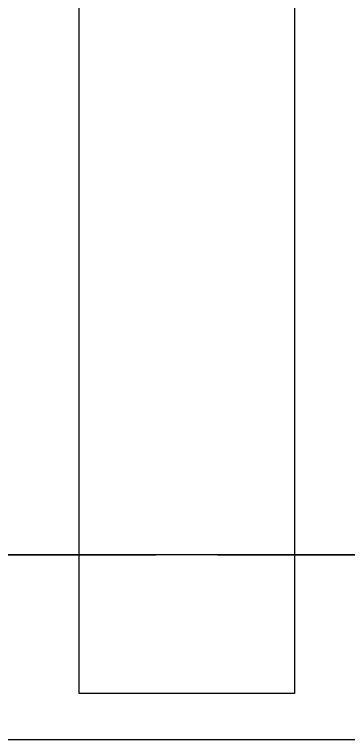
# Model space of a CAD drawing. Extents: x -3080 to 28500, y -1326 to 31609.
# Drawn here: x 2332 to 2386.3, y 26290.8 to 26408.6 of the extents above; entities that cross this region are included whole.
import ezdxf
from ezdxf.xclip import XClip

# ---------------------------------------------------------------- set-up
doc = ezdxf.new("R2010")
doc.units = 0
doc.header["$LTSCALE"] = 100
doc.header["$XCLIPFRAME"] = 2
doc.linetypes.add('188K-SM-07-F10-MECH-CR PIPE-Y2257103$0$X-S-FAB_SL ALL$0$HIDDEN', pattern=[0.4, 0.3, -0.1])
for name, color, linetype in [('0-xref', 8, 'Continuous'), ('188K-SM-07-F10-MECH-CR PIPE-Y2257103$0$X-S-FAB_SL ALL$0$ASP_1', 1, 'Continuous'), ('188K-SM-07-F10-MECH-CR PIPE-Y2257103$0$X-S-FAB_SL ALL$0$BEAM-S', 2, 'Continuous'), ('188K-SM-07-F10-MECH-CR PIPE-Y2257103$0$X-S-FAB_SL ALL$0$HID', 5, '188K-SM-07-F10-MECH-CR PIPE-Y2257103$0$X-S-FAB_SL ALL$0$HIDDEN')]:
    doc.layers.add(name, color=color, linetype=linetype)

# ---------------------------------------------------------------- blocks, each defined once
blk = doc.blocks.new('*U1541')
at = {"color": 241}
blk.add_lwpolyline([(17.5, 50), (-17.5, 50), (-17.5, 337.5), (17.5, 337.5)], close=True, dxfattribs=at)
blk = doc.blocks.new('188K-SM-07-F10-MECH-CR PIPE-Y2257103$0$X-S-FAB_SL ALL')
at = {"layer": '188K-SM-07-F10-MECH-CR PIPE-Y2257103$0$X-S-FAB_SL ALL$0$ASP_1'}
blk.add_line((-2628.521, -73043.977), (4851.479, -73043.977), dxfattribs=at)
at = {"layer": '188K-SM-07-F10-MECH-CR PIPE-Y2257103$0$X-S-FAB_SL ALL$0$HID'}
blk.add_line((-2628.521, -73013.977), (19076.479, -73013.977), dxfattribs=at)
at = {"layer": '188K-SM-07-F10-MECH-CR PIPE-Y2257103$0$X-S-FAB_SL ALL$0$BEAM-S'}
blk.add_blockref('*U1541', (-2113.521, -73086.477), dxfattribs=at)
blk = doc.blocks.new('188K-SM-07-F10-MECH-CR PIPE-Y2257103')
blk.add_line((23502.5, 26320.786), (1845, 26320.786))
ref = blk.add_blockref('188K-SM-07-F10-MECH-CR PIPE-Y2257103$0$X-S-FAB_SL ALL', (4473.521, 99334.763))
XClip(ref).set_block_clipping_path([(-7553.4648570136, -75341.9369645483), (24026.2025623869, -67725.7696244382)])

msp = doc.modelspace()

# ---------------------------------------------------------------- block references
at = {"layer": '0-xref'}
msp.add_blockref('188K-SM-07-F10-MECH-CR PIPE-Y2257103', (0, 0), dxfattribs=at)

doc.saveas('drawing.dxf')
